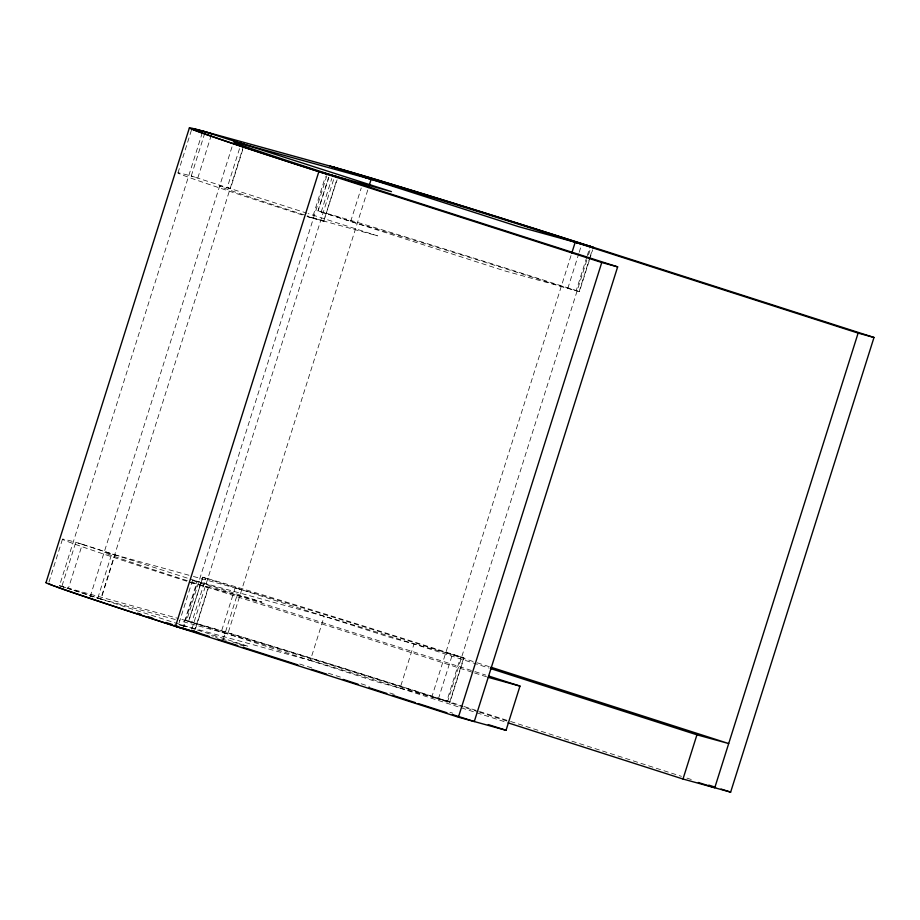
<?xml version="1.0" encoding="UTF-8"?>
<svg xmlns="http://www.w3.org/2000/svg" width="920" height="920" viewBox="0 0 920 920"><rect width="100%" height="100%" fill="white"/><g stroke="black" fill="none" stroke-linecap="round" stroke-linejoin="round"><path stroke-width="0.69" stroke-dasharray="4.6 3.45" d="M48.944 582.096L62.502 539.143M177.951 172.96L191.463 130.099M232.875 642.125L248.089 646.311L59.478 585.741L202.4 132.445M204.769 133.17L191.256 176.03A209.254 2.921 17.5 0 0 303.485 215.349M82.305 544.306L114.954 554.829L101.05 599.069L68.367 588.512L82.305 544.306L75.773 542.294L61.835 586.5A209.254 2.921 17.5 0 0 59.673 585.913M211.301 135.182L197.788 178.043L191.256 176.03L306.808 213.141M90.206 596.562L233.174 143.163M97.842 597.977L111.78 553.771M239.51 148.661L227.263 187.507L230.471 188.6L242.719 149.753M243.662 145.694L100.74 598.989A165.554 2.311 17.5 0 0 94.794 597.402M192.567 580.186L178.618 624.427A72.841 1.012 17.5 0 1 179.089 624.438M179.377 624.496A72.841 1.012 17.5 0 1 183.252 625.485L197.19 581.29L324.242 616.273A72.841 1.012 17.5 0 1 414.023 643.966L489.198 668.104M182.93 628.59L196.868 584.384L208.518 587.581L194.58 631.787M307.096 216.511L312.351 218.12L325.438 176.594M326.865 175.639L186.53 620.724L179.618 618.827M202.515 577.197L205.723 578.289L191.785 622.495L188.577 621.403L202.825 577.277A209.254 2.921 17.5 0 1 460.759 656.834L463.967 657.926L450.029 702.121L431.848 696.911A165.554 2.311 17.5 0 0 227.78 633.972L221.248 631.959L235.186 587.753L241.718 589.766A165.554 2.311 17.5 0 1 445.786 652.706L463.967 657.926M589.168 260.854L579.45 291.663L561.269 286.442A165.554 2.311 17.5 0 0 357.202 223.502L317.998 210.933L328.555 177.445M188.577 621.403L202.825 577.277L389.068 637.088L460.759 656.834L446.821 701.029L450.029 702.121M328.865 177.525L317.998 210.933M321.207 212.025L331.763 178.537M191.797 629.349L333.879 178.698M194.269 631.706L208.208 587.5M312.351 218.12L323.69 221.237L336.789 179.722M323.69 221.237L337.088 179.791M350.669 221.49L361.226 188.002M223.134 639.434L237.072 595.24A72.841 1.012 17.5 0 1 197.19 581.29M367.758 190.014L227.78 633.972L179.446 620.667M183.252 625.485L310.304 660.468L324.242 616.273M310.304 660.468A72.841 1.012 17.5 0 1 400.085 688.16L414.023 643.966M570.986 255.633L431.848 696.911L478.319 711.838M438.38 698.924L452.318 654.718M567.801 288.454L578.784 253.632M579.197 252.287L581.739 244.248M586.799 257.082L576.242 290.57L504.551 270.825L318.297 211.013A209.254 2.921 17.5 0 1 576.242 290.57L579.45 291.663M587.224 255.737L590.18 246.364M586.764 260.314L447.729 701.281L375.13 681.294L186.53 620.724A211.899 2.955 17.5 0 1 447.729 701.281L462.76 706.111M588.501 254.828L591.088 246.617M449.719 702.052L463.657 657.846M579.14 291.582L589.697 258.094M590.122 256.749L593.078 247.376M589.594 259.509L592.549 250.136M230.471 188.6L230.161 188.519A165.554 2.311 17.5 0 0 306.072 215.487M187.289 580.681A165.554 2.311 17.5 0 1 114.678 554.783L114.988 554.863M101.05 599.069L178.066 620.287M307.176 216.476L377.51 235.842L308.177 213.578M114.678 554.783L192.004 576.081M193.384 576.46L241.718 589.766M190.336 582.371L262.027 602.106L75.773 542.294A209.254 2.921 17.5 0 0 190.336 582.371L196.868 584.384M59.478 585.741L178.238 618.447M221.8 639.078L227.539 640.654M63.376 586.948L65.768 587.684M67.091 588.098L68.367 588.512M445.786 652.706L475.858 662.365M477.227 662.803L489.52 666.747M237.072 595.24L473.512 671.163M474.881 671.6L485.817 675.119M191.693 582.107A165.554 2.311 17.5 0 0 205.309 586.488L473.19 672.52M474.559 672.957L488.221 677.338M464.128 706.548L509.231 721.038M510.6 721.475L681.444 776.342M686.906 778.09L692.369 779.849M479.688 712.275L507.023 721.05M400.085 688.16L506.69 722.395M239.533 644.702L244.996 646.461M299.667 664.021L311.972 667.966M328.371 673.233L340.676 677.189M361.169 683.767L369.368 686.4M389.873 692.99L395.335 694.738M450.006 712.298L452.743 713.172M205.309 586.488L208.518 587.581M324.001 221.317L320.792 220.225A165.554 2.311 17.5 0 1 307.176 215.843M90.609 596.85A165.554 2.311 17.5 0 1 92.724 596.907M217.143 637.514A72.841 1.012 17.5 0 1 215.199 636.881M213.302 636.272A72.841 1.012 17.5 0 1 211.427 635.662M184.598 626.727A72.841 1.012 17.5 0 1 182.953 626.152M181.562 625.646A72.841 1.012 17.5 0 1 179.25 624.76M188.887 621.483A209.254 2.921 17.5 0 1 446.821 701.029"/><path stroke-width="1.38" d="M46 582.636L189.393 127.88M368.552 187.519L371.139 179.308A165.554 2.311 17.5 0 1 575.207 242.236L593.388 247.457L590.18 246.364A209.254 2.921 17.5 0 0 332.235 166.808L335.144 167.82M571.745 253.195L575.207 242.236L858.119 333.097L874 337.467L730.641 792.131L682.996 779.021L508.058 722.844M46.276 582.532A211.899 2.955 17.5 0 0 175.49 626.324L458.401 717.174L601.76 262.499L617.642 266.88L474.283 721.544L452.421 714.529M458.401 717.174L506.046 730.296L519.984 686.09L488.543 675.993M682.996 779.021L696.934 734.815L728.697 743.556L490.889 667.195M858.119 333.097L714.759 787.761L698.36 782.494M211.726 133.837L205.195 131.824A209.254 2.921 17.5 0 0 319.757 171.902L337.939 177.111L334.73 176.019A165.554 2.311 17.5 0 1 244.099 144.325L241.189 143.301M601.76 262.499L318.849 171.649A211.899 2.955 17.5 0 1 202.837 131.077L329.877 166.048A211.899 2.955 17.5 0 1 591.088 246.617L874 337.467M244.099 144.325L371.139 179.308L364.607 177.284M591.088 246.617L518.489 226.63L329.877 166.048M488.221 677.338L519.984 686.09M189.186 630.096L175.49 626.324L318.849 171.66L391.448 191.636L202.837 131.065M192.533 631.074L191.371 630.694L198.777 632.73M184.184 628.935L193.016 631.361M182.93 628.59L176.398 626.566A209.254 2.921 17.5 0 1 56.982 586.948M334.73 176.019L617.642 266.88M490.567 668.541L696.934 734.815M708.779 785.116L715.61 787.313M721.073 789.061L730.641 792.131M488.278 724.592L506.046 730.296M191.371 630.694L209.139 636.398M217.338 639.032L237.843 645.621M243.305 647.369L297.976 664.93M311.638 669.323L326.68 674.141M343.079 679.408L358.11 684.238M369.046 687.757L386.814 693.461M392.276 695.209L415.518 702.673M418.243 703.558L446.947 712.77M177.755 626.313A165.554 2.311 17.5 0 1 174.443 625.244M172.258 624.53A165.554 2.311 17.5 0 1 165.818 622.449M152.513 618.113A165.554 2.311 17.5 0 1 148.614 616.837M141.116 614.376A165.554 2.311 17.5 0 1 137.517 613.18M55.269 586.316A209.254 2.921 17.5 0 1 53.751 585.741M52.417 585.235A209.254 2.921 17.5 0 1 49.036 583.786"/></g></svg>
